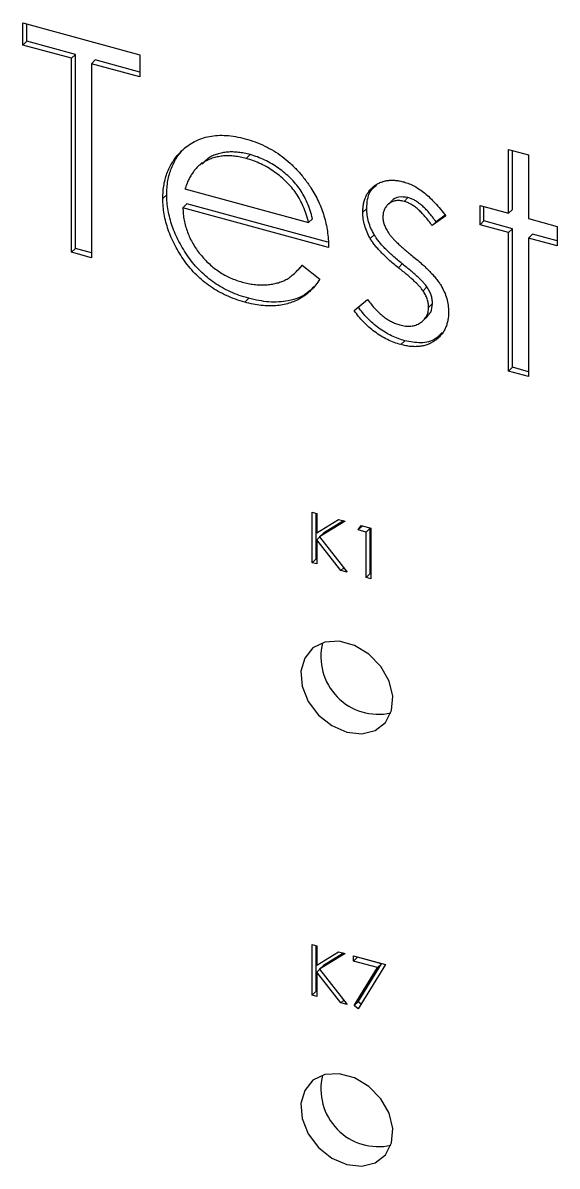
# Model space of a CAD drawing. Header units: millimetres. Extents: x 0 to 589, y 0 to 415.
# Drawn here: x 84.42 to 95.02, y 82.58 to 105.25 of the extents above; entities that cross this region are included whole.
import ezdxf

# ---------------------------------------------------------------- set-up
doc = ezdxf.new("R2010")
doc.units = ezdxf.units.MM

msp = doc.modelspace()

# ---------------------------------------------------------------- linework, layer by layer
at = {"color": 7, "linetype": 'Continuous', "lineweight": 25}
for p, q in [((84.42, 105.246), (86.744, 104.614)), ((84.42, 104.807), (84.42, 105.246)), ((84.498, 104.882), (84.498, 105.225)), ((84.498, 104.882), (84.42, 104.807)), ((85.384, 104.545), (84.42, 104.807)), ((85.462, 104.621), (84.498, 104.882)), ((85.462, 104.621), (85.384, 104.545)), ((85.384, 100.698), (85.384, 104.545)), ((85.462, 100.774), (85.462, 104.621)), ((85.858, 104.513), (85.781, 104.437)), ((86.744, 104.272), (85.858, 104.513)), ((86.744, 104.614), (86.744, 104.175)), ((85.781, 104.437), (85.781, 100.591)), ((86.744, 104.175), (85.781, 104.437)), ((94.058, 102.737), (94.455, 102.629)), ((94.058, 101.473), (94.058, 102.737)), ((94.136, 101.549), (94.136, 102.716)), ((87.971, 102.471), (87.874, 102.377)), ((88.099, 102.566), (87.978, 102.445)), ((88.099, 102.566), (88.021, 102.49)), ((88.931, 102.634), (88.854, 102.558)), ((94.455, 102.629), (94.455, 101.365)), ((87.276, 101.839), (87.198, 101.763)), ((87.636, 101.954), (90.089, 101.288)), ((92.061, 101.783), (91.983, 101.707)), ((87.673, 101.657), (87.595, 101.581)), ((90.486, 100.795), (87.595, 101.581)), ((90.474, 100.896), (87.673, 101.657)), ((91.244, 101.568), (91.166, 101.492)), ((91.742, 101.718), (91.645, 101.624)), ((93.491, 101.627), (94.058, 101.473)), ((93.491, 101.242), (93.491, 101.627)), ((93.569, 101.318), (93.569, 101.606)), ((94.136, 101.549), (94.058, 101.473)), ((90.167, 101.364), (90.089, 101.288)), ((92.811, 101.421), (92.541, 101.226)), ((92.8, 101.433), (92.619, 101.302)), ((93.569, 101.318), (93.491, 101.242)), ((94.136, 101.164), (93.569, 101.318)), ((94.455, 101.365), (95.022, 101.211)), ((92.619, 101.302), (92.541, 101.226)), ((94.058, 101.088), (93.491, 101.242)), ((94.136, 101.164), (94.058, 101.088)), ((94.136, 98.417), (94.136, 101.164)), ((95.022, 101.211), (95.022, 100.826)), ((91.392, 101.045), (91.314, 100.969)), ((94.058, 98.341), (94.058, 101.088)), ((94.532, 101.056), (94.455, 100.98)), ((94.455, 100.98), (94.455, 98.233)), ((95.022, 100.826), (94.455, 100.98)), ((95.022, 100.923), (94.532, 101.056)), ((85.462, 100.774), (85.384, 100.698)), ((85.781, 100.591), (85.384, 100.698)), ((85.781, 100.688), (85.462, 100.774)), ((89.922, 100.396), (89.966, 100.441)), ((89.964, 100.443), (90.316, 100.167)), ((91.949, 100.466), (91.872, 100.39)), ((89.839, 100.307), (89.936, 100.402)), ((92.439, 100.01), (92.361, 99.934)), ((88.901, 99.785), (88.823, 99.709)), ((90.996, 99.542), (91.26, 99.761)), ((92.548, 99.682), (92.47, 99.606)), ((92.359, 99.339), (92.457, 99.434)), ((91.998, 98.943), (91.92, 98.867)), ((94.136, 98.417), (94.058, 98.341)), ((94.455, 98.33), (94.136, 98.417)), ((94.455, 98.233), (94.058, 98.341)), ((90.161, 95.543), (90.254, 95.518)), ((90.161, 94.543), (90.161, 95.543)), ((90.239, 94.619), (90.239, 95.522)), ((90.254, 95.518), (90.254, 95.137)), ((90.254, 95.137), (90.684, 95.401)), ((90.816, 95.365), (90.309, 95.054)), ((90.784, 95.373), (90.387, 95.13)), ((90.684, 95.401), (90.816, 95.365)), ((91.074, 95.192), (91.134, 95.278)), ((91.152, 95.268), (91.074, 95.192)), ((91.134, 95.278), (91.325, 95.226)), ((91.152, 95.268), (91.155, 95.273)), ((91.31, 95.225), (91.152, 95.268)), ((91.31, 95.225), (91.233, 95.149)), ((91.31, 94.327), (91.31, 95.225)), ((91.325, 95.226), (91.325, 94.226)), ((90.332, 95.076), (90.254, 95)), ((90.254, 95), (90.254, 94.518)), ((90.732, 94.387), (90.254, 95)), ((90.387, 95.13), (90.309, 95.054)), ((90.309, 95.054), (90.856, 94.354)), ((90.332, 95.076), (90.332, 95.076)), ((91.233, 95.149), (91.074, 95.192)), ((91.233, 94.251), (91.233, 95.149)), ((90.239, 94.619), (90.161, 94.543)), ((90.254, 94.518), (90.161, 94.543)), ((90.254, 94.615), (90.239, 94.619)), ((90.787, 94.441), (90.732, 94.387)), ((90.856, 94.354), (90.732, 94.387)), ((91.31, 94.327), (91.233, 94.251)), ((91.325, 94.323), (91.31, 94.327)), ((91.325, 94.226), (91.233, 94.251)), ((90.161, 86.971), (90.254, 86.946)), ((90.161, 85.971), (90.161, 86.971)), ((90.239, 86.047), (90.239, 86.95)), ((90.254, 86.946), (90.254, 86.565)), ((90.254, 86.565), (90.684, 86.829)), ((90.684, 86.829), (90.816, 86.793)), ((90.816, 86.793), (90.309, 86.482)), ((90.784, 86.802), (90.387, 86.558)), ((90.981, 86.748), (91.616, 86.576)), ((90.981, 86.646), (90.981, 86.748)), ((91.059, 86.722), (90.981, 86.646)), ((91.46, 86.516), (90.981, 86.646)), ((91.059, 86.722), (91.059, 86.727)), ((91.537, 86.592), (91.059, 86.722)), ((91.072, 85.838), (91.537, 86.592)), ((91.537, 86.592), (91.46, 86.516)), ((90.332, 86.504), (90.254, 86.428)), ((90.254, 86.428), (90.254, 85.946)), ((90.732, 85.816), (90.254, 86.428)), ((90.387, 86.558), (90.309, 86.482)), ((90.309, 86.482), (90.856, 85.782)), ((90.332, 86.504), (90.332, 86.504)), ((90.994, 85.762), (91.46, 86.516)), ((91.616, 86.576), (91.074, 85.697)), ((90.239, 86.047), (90.161, 85.971)), ((90.254, 85.946), (90.161, 85.971)), ((90.254, 86.043), (90.239, 86.047)), ((90.787, 85.87), (90.732, 85.816)), ((90.856, 85.782), (90.732, 85.816)), ((91.072, 85.838), (90.994, 85.762)), ((91.074, 85.697), (90.994, 85.762)), ((91.131, 85.79), (91.072, 85.838))]:
    msp.add_line(p, q, dxfattribs=at)
at = {"color": 7, "linetype": 'Continuous', "lineweight": 25, "flags": 128}
for points in [[(90.849, 91.184), (91.146, 91.152), (91.41, 91.218), (91.614, 91.378), (91.735, 91.612), (91.76, 91.896), (91.686, 92.198), (91.521, 92.487), (91.284, 92.731), (90.999, 92.903), (90.699, 92.985), (90.414, 92.967), (90.177, 92.853), (90.012, 92.653), (89.938, 92.391), (89.963, 92.093), (90.084, 91.793), (90.288, 91.524), (90.552, 91.313), (90.849, 91.184)], [(90.849, 82.613), (91.146, 82.58), (91.41, 82.647), (91.614, 82.806), (91.735, 83.04), (91.76, 83.324), (91.686, 83.627), (91.521, 83.915), (91.284, 84.159), (90.999, 84.331), (90.699, 84.413), (90.414, 84.395), (90.177, 84.281), (90.012, 84.082), (89.938, 83.819), (89.963, 83.522), (90.084, 83.222), (90.288, 82.952), (90.552, 82.741), (90.849, 82.613)]]:
    msp.add_lwpolyline(points, dxfattribs=at)
at = {"color": 7, "linetype": 'Continuous', "lineweight": 25}
for centre in [(91.472, 92.678), (91.472, 84.106)]:
    msp.add_arc(centre, 1.139, 166, 282.6101, dxfattribs=at)
for points, knots in [([(87.57, 102.707), (87.61, 102.743), (87.689, 102.813), (87.822, 102.896), (87.967, 102.958), (88.12, 102.999), (88.285, 103.018), (88.459, 103.018), (88.643, 102.994), (88.769, 102.963), (88.833, 102.948)], [0, 0, 0, 0, 0.128835, 0.253589, 0.374643, 0.49534, 0.616325, 0.739759, 0.866842, 1, 1, 1, 1]), ([(88.833, 102.948), (88.899, 102.928), (89.029, 102.89), (89.219, 102.808), (89.398, 102.711), (89.567, 102.598), (89.726, 102.467), (89.874, 102.319), (90.013, 102.156), (90.093, 102.038), (90.134, 101.978)], [0, 0, 0, 0, 0.1320402, 0.2590328, 0.3818798, 0.5022584, 0.6227522, 0.7447426, 0.8701089, 1, 1, 1, 1]), ([(87.198, 101.763), (87.199, 101.81), (87.202, 101.905), (87.219, 102.042), (87.248, 102.171), (87.289, 102.293), (87.341, 102.408), (87.406, 102.516), (87.482, 102.616), (87.54, 102.677), (87.57, 102.707)], [0, 0, 0, 0, 0.128045, 0.253768, 0.377428, 0.500551, 0.623296, 0.746578, 0.872348, 1, 1, 1, 1]), ([(87.276, 101.839), (87.277, 101.886), (87.28, 101.981), (87.296, 102.118), (87.326, 102.247), (87.367, 102.369), (87.419, 102.484), (87.483, 102.592), (87.559, 102.692), (87.618, 102.753), (87.648, 102.783)], [0, 0, 0, 0, 0.128045, 0.253768, 0.377428, 0.500551, 0.623296, 0.746578, 0.872348, 1, 1, 1, 1]), ([(88.931, 102.634), (88.892, 102.644), (88.813, 102.663), (88.698, 102.681), (88.587, 102.688), (88.48, 102.685), (88.378, 102.67), (88.28, 102.647), (88.186, 102.612), (88.128, 102.582), (88.099, 102.566)], [0, 0, 0, 0, 0.131092, 0.259141, 0.384162, 0.505992, 0.629098, 0.750669, 0.874039, 1, 1, 1, 1]), ([(88.021, 102.49), (88, 102.478), (87.957, 102.452), (87.9, 102.403), (87.845, 102.348), (87.796, 102.284), (87.75, 102.213), (87.708, 102.134), (87.669, 102.048), (87.648, 101.986), (87.636, 101.954)], [0, 0, 0, 0, 0.109984, 0.22258, 0.3385, 0.458709, 0.585535, 0.717518, 0.854667, 1, 1, 1, 1]), ([(88.854, 102.558), (88.814, 102.568), (88.736, 102.587), (88.62, 102.605), (88.51, 102.612), (88.403, 102.609), (88.301, 102.594), (88.202, 102.571), (88.109, 102.536), (88.05, 102.506), (88.021, 102.49)], [0, 0, 0, 0, 0.131092, 0.259141, 0.384162, 0.505992, 0.629098, 0.750669, 0.874039, 1, 1, 1, 1]), ([(90.089, 101.288), (90.075, 101.343), (90.047, 101.448), (89.988, 101.6), (89.923, 101.739), (89.845, 101.865), (89.757, 101.982), (89.655, 102.091), (89.54, 102.195), (89.414, 102.291), (89.281, 102.379), (89.141, 102.452), (88.999, 102.515), (88.902, 102.543), (88.854, 102.558)], [0, 0, 0, 0, 0.09624, 0.185231, 0.267501, 0.3444, 0.419595, 0.496891, 0.576638, 0.660268, 0.745387, 0.83004, 0.914474, 1, 1, 1, 1]), ([(90.167, 101.364), (90.153, 101.419), (90.125, 101.524), (90.066, 101.676), (90, 101.815), (89.923, 101.941), (89.834, 102.058), (89.732, 102.167), (89.618, 102.271), (89.492, 102.366), (89.359, 102.455), (89.219, 102.528), (89.076, 102.591), (88.98, 102.619), (88.931, 102.634)], [0, 0, 0, 0, 0.09624, 0.185231, 0.267501, 0.3444, 0.419595, 0.496891, 0.576638, 0.660268, 0.745387, 0.83004, 0.914474, 1, 1, 1, 1]), ([(91.166, 101.492), (91.167, 101.521), (91.168, 101.577), (91.179, 101.657), (91.198, 101.731), (91.222, 101.801), (91.256, 101.863), (91.296, 101.921), (91.343, 101.972), (91.397, 102.018), (91.456, 102.056), (91.521, 102.086), (91.588, 102.108), (91.66, 102.123), (91.735, 102.128), (91.815, 102.124), (91.898, 102.113), (91.954, 102.099), (91.983, 102.092)], [0, 0, 0, 0, 0.067978, 0.133044, 0.196507, 0.258613, 0.319728, 0.380873, 0.442636, 0.505079, 0.567881, 0.628814, 0.68891, 0.748765, 0.809386, 0.870884, 0.934037, 1, 1, 1, 1]), ([(91.244, 101.568), (91.251, 101.689), (91.262, 101.879), (91.389, 101.989), (91.435, 102.028)], [0, 0, 0, 0, 0.637533, 1, 1, 1, 1]), ([(91.983, 102.092), (92.018, 102.081), (92.087, 102.059), (92.191, 102.009), (92.295, 101.946), (92.399, 101.868), (92.502, 101.776), (92.606, 101.671), (92.711, 101.553), (92.777, 101.466), (92.811, 101.421)], [0, 0, 0, 0, 0.105714, 0.213412, 0.326127, 0.444452, 0.569061, 0.702712, 0.846318, 1, 1, 1, 1]), ([(88.901, 99.785), (88.839, 99.803), (88.718, 99.838), (88.542, 99.91), (88.376, 99.994), (88.22, 100.09), (88.075, 100.199), (87.941, 100.322), (87.816, 100.456), (87.704, 100.603), (87.604, 100.755), (87.516, 100.908), (87.442, 101.063), (87.382, 101.218), (87.334, 101.373), (87.3, 101.529), (87.28, 101.684), (87.277, 101.787), (87.276, 101.839)], [0, 0, 0, 0, 0.0715787, 0.1396292, 0.2047967, 0.268135, 0.3298137, 0.3913014, 0.4534335, 0.5165517, 0.5796313, 0.6411189, 0.701294, 0.7608103, 0.8199317, 0.8789196, 0.9389828, 1, 1, 1, 1]), ([(90.134, 101.978), (90.162, 101.933), (90.218, 101.844), (90.288, 101.705), (90.349, 101.563), (90.397, 101.416), (90.436, 101.266), (90.465, 101.112), (90.481, 100.954), (90.485, 100.849), (90.486, 100.795)], [0, 0, 0, 0, 0.118522, 0.236255, 0.356174, 0.47725, 0.60154, 0.729618, 0.862158, 1, 1, 1, 1]), ([(92.061, 101.783), (91.999, 101.791), (91.876, 101.807), (91.766, 101.756), (91.735, 101.71), (91.733, 101.708)], [0, 0, 0, 0, 0.489154, 0.979088, 1, 1, 1, 1]), ([(92.619, 101.302), (92.596, 101.334), (92.551, 101.397), (92.48, 101.483), (92.409, 101.559), (92.34, 101.625), (92.27, 101.681), (92.2, 101.726), (92.13, 101.761), (92.084, 101.776), (92.061, 101.783)], [0, 0, 0, 0, 0.158223, 0.305036, 0.441309, 0.565963, 0.683525, 0.793334, 0.898518, 1, 1, 1, 1]), ([(88.823, 99.709), (88.761, 99.727), (88.64, 99.763), (88.464, 99.834), (88.298, 99.918), (88.142, 100.014), (87.997, 100.124), (87.863, 100.246), (87.738, 100.38), (87.627, 100.527), (87.527, 100.679), (87.438, 100.832), (87.364, 100.987), (87.304, 101.142), (87.256, 101.297), (87.222, 101.453), (87.202, 101.608), (87.199, 101.711), (87.198, 101.763)], [0, 0, 0, 0, 0.0715787, 0.1396292, 0.2047967, 0.268135, 0.3298137, 0.3913014, 0.4534335, 0.5165517, 0.5796313, 0.6411189, 0.701294, 0.7608103, 0.8199317, 0.8789196, 0.9389828, 1, 1, 1, 1]), ([(87.595, 101.581), (87.597, 101.539), (87.601, 101.457), (87.618, 101.333), (87.647, 101.213), (87.686, 101.095), (87.734, 100.981), (87.792, 100.869), (87.862, 100.761), (87.94, 100.656), (88.027, 100.557), (88.119, 100.465), (88.216, 100.383), (88.318, 100.31), (88.425, 100.245), (88.537, 100.19), (88.654, 100.142), (88.733, 100.119), (88.774, 100.107)], [0, 0, 0, 0, 0.068385, 0.134476, 0.198391, 0.260753, 0.321829, 0.383037, 0.444653, 0.507398, 0.569825, 0.630778, 0.690929, 0.750945, 0.811049, 0.872331, 0.935004, 1, 1, 1, 1]), ([(91.392, 101.045), (91.369, 101.087), (91.323, 101.171), (91.279, 101.302), (91.248, 101.436), (91.246, 101.523), (91.244, 101.568)], [0, 0, 0, 0, 0.2462524, 0.4925908, 0.74057, 1, 1, 1, 1]), ([(91.983, 101.707), (91.955, 101.713), (91.9, 101.726), (91.821, 101.721), (91.748, 101.702), (91.685, 101.662), (91.631, 101.612), (91.592, 101.551), (91.568, 101.48), (91.565, 101.427), (91.563, 101.4)], [0, 0, 0, 0, 0.124958, 0.245901, 0.369166, 0.498511, 0.628504, 0.751028, 0.873724, 1, 1, 1, 1]), ([(92.541, 101.226), (92.518, 101.258), (92.473, 101.321), (92.402, 101.407), (92.331, 101.483), (92.262, 101.55), (92.192, 101.605), (92.122, 101.65), (92.053, 101.685), (92.006, 101.7), (91.983, 101.707)], [0, 0, 0, 0, 0.158223, 0.305036, 0.441309, 0.565963, 0.683525, 0.793334, 0.898518, 1, 1, 1, 1]), ([(91.314, 100.969), (91.292, 101.011), (91.246, 101.095), (91.201, 101.226), (91.171, 101.36), (91.168, 101.447), (91.166, 101.492)], [0, 0, 0, 0, 0.2462524, 0.4925908, 0.74057, 1, 1, 1, 1]), ([(91.563, 101.4), (91.565, 101.374), (91.568, 101.324), (91.589, 101.245), (91.624, 101.165), (91.656, 101.113), (91.673, 101.086)], [0, 0, 0, 0, 0.24004, 0.479403, 0.731757, 1, 1, 1, 1]), ([(91.872, 100.39), (91.839, 100.417), (91.775, 100.469), (91.684, 100.547), (91.603, 100.624), (91.528, 100.697), (91.462, 100.768), (91.405, 100.837), (91.355, 100.903), (91.328, 100.948), (91.314, 100.969)], [0, 0, 0, 0, 0.157762, 0.30595, 0.443775, 0.572824, 0.692154, 0.802296, 0.905564, 1, 1, 1, 1]), ([(91.949, 100.466), (91.916, 100.493), (91.853, 100.545), (91.762, 100.623), (91.681, 100.7), (91.606, 100.773), (91.54, 100.844), (91.483, 100.913), (91.433, 100.979), (91.405, 101.024), (91.392, 101.045)], [0, 0, 0, 0, 0.157762, 0.30595, 0.443775, 0.572824, 0.692154, 0.802296, 0.905564, 1, 1, 1, 1]), ([(91.673, 101.086), (91.683, 101.071), (91.705, 101.04), (91.745, 100.993), (91.79, 100.942), (91.845, 100.888), (91.907, 100.83), (91.976, 100.769), (92.052, 100.703), (92.107, 100.66), (92.135, 100.637)], [0, 0, 0, 0, 0.083425, 0.17756, 0.283982, 0.402217, 0.533568, 0.676121, 0.831649, 1, 1, 1, 1]), ([(88.774, 100.107), (88.813, 100.097), (88.892, 100.077), (89.009, 100.059), (89.124, 100.051), (89.237, 100.052), (89.345, 100.062), (89.445, 100.081), (89.537, 100.108), (89.623, 100.143), (89.707, 100.193), (89.79, 100.261), (89.878, 100.343), (89.934, 100.408), (89.964, 100.443)], [0, 0, 0, 0, 0.082592, 0.163879, 0.245659, 0.327726, 0.40861, 0.485749, 0.559169, 0.630268, 0.705306, 0.792065, 0.889796, 1, 1, 1, 1]), ([(92.439, 100.01), (92.429, 100.024), (92.407, 100.054), (92.367, 100.1), (92.318, 100.151), (92.261, 100.206), (92.195, 100.265), (92.121, 100.328), (92.038, 100.396), (91.98, 100.442), (91.949, 100.466)], [0, 0, 0, 0, 0.076875, 0.167462, 0.27227, 0.389551, 0.520801, 0.666263, 0.825545, 1, 1, 1, 1]), ([(92.135, 100.637), (92.169, 100.609), (92.236, 100.555), (92.33, 100.474), (92.416, 100.395), (92.493, 100.319), (92.561, 100.245), (92.622, 100.175), (92.674, 100.107), (92.703, 100.061), (92.717, 100.04)], [0, 0, 0, 0, 0.158989, 0.307115, 0.446213, 0.574876, 0.694152, 0.804581, 0.906593, 1, 1, 1, 1]), ([(92.361, 99.934), (92.351, 99.948), (92.329, 99.978), (92.289, 100.024), (92.24, 100.075), (92.183, 100.13), (92.118, 100.189), (92.043, 100.252), (91.96, 100.32), (91.902, 100.366), (91.872, 100.39)], [0, 0, 0, 0, 0.076875, 0.167462, 0.27227, 0.389551, 0.520801, 0.666263, 0.825545, 1, 1, 1, 1]), ([(90.316, 100.167), (90.288, 100.127), (90.233, 100.048), (90.139, 99.944), (90.041, 99.855), (89.933, 99.784), (89.82, 99.727), (89.7, 99.684), (89.574, 99.653), (89.44, 99.635), (89.298, 99.631), (89.148, 99.642), (88.988, 99.667), (88.879, 99.694), (88.823, 99.709)], [0, 0, 0, 0, 0.09337, 0.181661, 0.265874, 0.346355, 0.4246, 0.501903, 0.579992, 0.658443, 0.738672, 0.821894, 0.908801, 1, 1, 1, 1]), ([(90.191, 100.022), (90.161, 99.986), (90.037, 99.837), (89.722, 99.727), (89.307, 99.692), (89.037, 99.754), (88.901, 99.785)], [0, 0, 0, 0, 0.109999, 0.455648, 0.727664, 1, 1, 1, 1]), ([(92.548, 99.682), (92.547, 99.71), (92.544, 99.764), (92.523, 99.848), (92.489, 99.931), (92.456, 99.984), (92.439, 100.01)], [0, 0, 0, 0, 0.253475, 0.500453, 0.745578, 1, 1, 1, 1]), ([(92.717, 100.04), (92.74, 99.997), (92.786, 99.912), (92.834, 99.78), (92.861, 99.646), (92.865, 99.559), (92.867, 99.514)], [0, 0, 0, 0, 0.248839, 0.495235, 0.743336, 1, 1, 1, 1]), ([(91.26, 99.761), (91.284, 99.728), (91.333, 99.664), (91.41, 99.575), (91.489, 99.497), (91.569, 99.429), (91.65, 99.37), (91.732, 99.322), (91.816, 99.283), (91.872, 99.266), (91.9, 99.257)], [0, 0, 0, 0, 0.147476, 0.285904, 0.417172, 0.540501, 0.659238, 0.775006, 0.887229, 1, 1, 1, 1]), ([(92.47, 99.606), (92.469, 99.634), (92.466, 99.688), (92.445, 99.772), (92.411, 99.855), (92.378, 99.908), (92.361, 99.934)], [0, 0, 0, 0, 0.253475, 0.500453, 0.745578, 1, 1, 1, 1]), ([(91.92, 98.867), (91.876, 98.88), (91.787, 98.907), (91.656, 98.965), (91.527, 99.035), (91.403, 99.118), (91.286, 99.211), (91.178, 99.314), (91.08, 99.424), (91.024, 99.503), (90.996, 99.542)], [0, 0, 0, 0, 0.126743, 0.251724, 0.377219, 0.504694, 0.631458, 0.755401, 0.877701, 1, 1, 1, 1]), ([(91.998, 98.943), (91.953, 98.956), (91.865, 98.983), (91.733, 99.041), (91.605, 99.111), (91.481, 99.194), (91.363, 99.287), (91.256, 99.39), (91.158, 99.5), (91.102, 99.579), (91.074, 99.618)], [0, 0, 0, 0, 0.126743, 0.251724, 0.377219, 0.504694, 0.631458, 0.755401, 0.877701, 1, 1, 1, 1]), ([(91.9, 99.257), (91.938, 99.248), (92.013, 99.231), (92.12, 99.232), (92.219, 99.252), (92.305, 99.295), (92.378, 99.352), (92.431, 99.424), (92.465, 99.509), (92.468, 99.573), (92.47, 99.606)], [0, 0, 0, 0, 0.134042, 0.261896, 0.387836, 0.517686, 0.644509, 0.764718, 0.880291, 1, 1, 1, 1]), ([(92.867, 99.514), (92.866, 99.484), (92.865, 99.423), (92.852, 99.337), (92.831, 99.257), (92.802, 99.182), (92.762, 99.114), (92.716, 99.051), (92.661, 98.995), (92.597, 98.945), (92.528, 98.902), (92.454, 98.868), (92.375, 98.845), (92.293, 98.83), (92.205, 98.825), (92.114, 98.829), (92.018, 98.843), (91.953, 98.859), (91.92, 98.867)], [0, 0, 0, 0, 0.064548, 0.127199, 0.188597, 0.24864, 0.309525, 0.370037, 0.431889, 0.495704, 0.559519, 0.621372, 0.682397, 0.743568, 0.805498, 0.86864, 0.933066, 1, 1, 1, 1]), ([(92.441, 99.43), (92.468, 99.456), (92.534, 99.519), (92.543, 99.621), (92.548, 99.682)], [0, 0, 0, 0, 0.406119, 1, 1, 1, 1]), ([(92.738, 99.108), (92.697, 99.061), (92.594, 98.943), (92.323, 98.882), (92.106, 98.922), (91.998, 98.943)], [0, 0, 0, 0, 0.251276, 0.625405, 1, 1, 1, 1])]:
    msp.add_open_spline(points, degree=3, knots=knots, dxfattribs=at)

doc.saveas('drawing.dxf')
